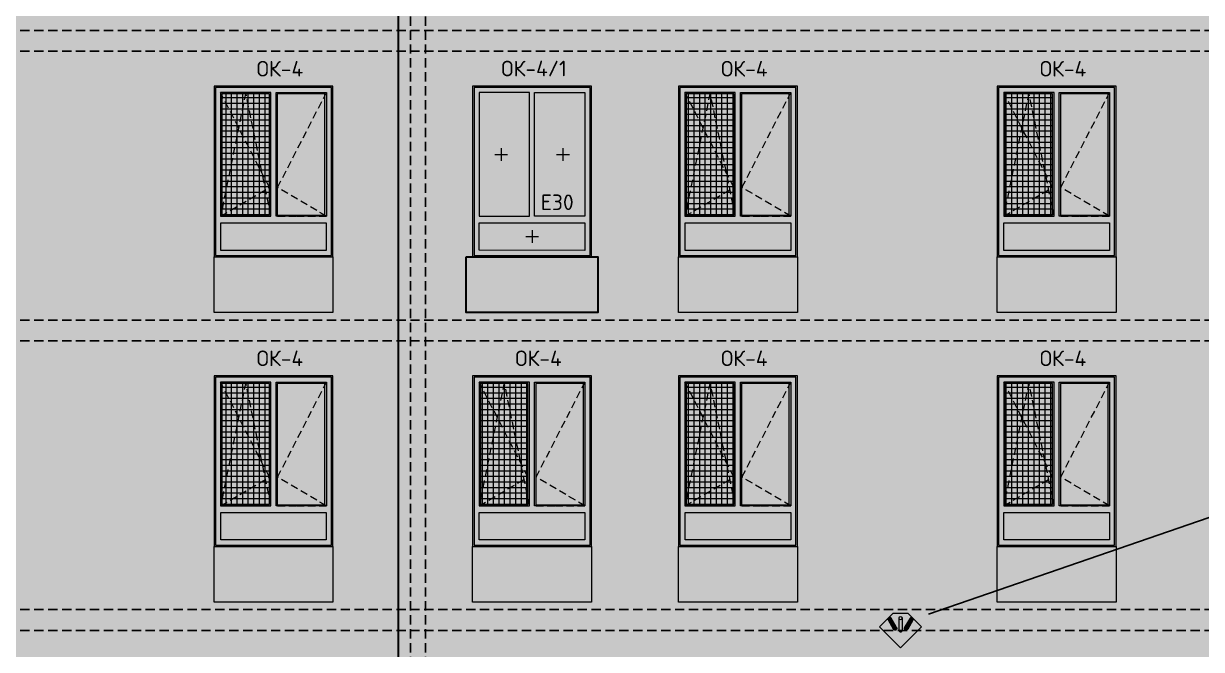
# Model space of a CAD drawing. Header units: millimetres. Extents: x -136099598 to 9192475, y 0 to 347021.
# Drawn here: x -299725 to -283872, y 291967 to 300397 of the extents above; entities that cross this region are included whole.
import ezdxf
from ezdxf import colors
from ezdxf.entities.mleader import LeaderData, LeaderLine
from ezdxf.math import Vec2, Vec3

# ---------------------------------------------------------------- set-up
doc = ezdxf.new("R2010")
doc.units = ezdxf.units.MM
doc.header["$MEASUREMENT"] = 0
doc.linetypes.add('01_base$0$DASHED2', pattern=[0.375, 0.25, -0.125])
doc.linetypes.add('ADSK_Штриховая_ш2 п1', pattern=[3, 2, -1])
doc.layers.get('0').update_dxf_attribs({"color": 250, "lineweight": 9})
doc.layers.get('Defpoints').update_dxf_attribs({"color": 8})
for name, color, linetype, lineweight, true_color in [('!_Окно_00_Штрих_Стекло', 7, 'Continuous', 0, 0x737373), ('RAL 000 80 00', 7, 'Continuous', 0, 0xb9b8b6), ('RAL 100 6030', 7, 'Continuous', 0, 0x989057), ('RAL 7016', 7, 'Continuous', 0, 0x383e42), ('RAL 90 10', 7, 'Continuous', 0, 0xf1ece1)]:
    doc.layers.add(name, color=color, linetype=linetype, lineweight=lineweight, true_color=true_color)
for name, color, linetype, lineweight in [('_0', 250, 'Continuous', 9), ('ОБОРУДОВАНИЕ', 253, 'Continuous', 5), ('Подвал', 250, 'ADSK_Штриховая_ш2 п1', 30), ('СТЕНЫ кирпич ЛИДЕР', 250, 'Continuous', 15)]:
    doc.layers.add(name, color=color, linetype=linetype, lineweight=lineweight)
for name, color, linetype in [('PDF _0', 7, 'Continuous'), ('PDF _PDF _0', 7, 'Continuous'), ('PDF _Текст', 7, 'Continuous')]:
    doc.layers.add(name, color=color, linetype=linetype)
doc.layers.add('АР-Выноски', color=5, linetype='Continuous', lineweight=5, plot=False)
doc.styles.add('ICOCPEUR', font='isocpeur.ttf')
doc.styles.add('ISOCPEUR', font='isocpeur.ttf', dxfattribs={"width": 0.7})
doc.styles.add('PDF ISOCPEUR', font='isocpeur.ttf')
doc.styles.add('Архитектурный', font='isocpeur.ttf', dxfattribs={"width": 0.7})
doc.dimstyles.new('R_100', dxfattribs={"dimtxt": 270, "dimasz": 120, "dimexe": 100, "dimexo": 100, "dimgap": 80, "dimtad": 1, "dimdec": 0, "dimrnd": 5, "dimzin": 0, "dimdsep": 46, "dimtxsty": 'ISOCPEUR', "dimblk": 'ARCHTICK', "dimcen": 100, "dimdle": 100, "dimclrd": 256, "dimclre": 256, "dimclrt": 256, "dimadec": 0, "dimazin": 0, "dimtfac": 2, "dimtdec": 0, "dimtofl": 0, "dimtmove": 1, "dimatfit": 3, "dimfxl": 1, "dimtvp": 3, "dimtfill": 1, "dimtolj": 1, "dimtzin": 0, "dimarcsym": 0})

# ---------------------------------------------------------------- blocks, each defined once
blk = doc.blocks.new('A$Cbb492947')
at = {"layer": '!_Окно_00_Штрих_Стекло'}
h = blk.add_hatch(color=256, dxfattribs=at)
h.dxf.hatch_style = 1
h.set_gradient(color1=(70, 92, 124), color2=(219, 225, 235), name='CURVED')
h.paths.add_polyline_path([(1492.596321599558, 89.00270338060545), (1492.596321599558, 2213.26939832367), (90.0008705163055, 2212.255993676427), (90.00087051630544, 87.98929873336238)])
at = {"layer": 'PDF _PDF _0', "lineweight": 0, "true_color": 0x636466}
h = blk.add_hatch(dxfattribs=at)
h.set_pattern_fill('ANSI37', color=251, scale=600, angle=135)
h.set_pattern_definition([(180, (0, 0), (-7.105427357601002e-15, -75), []), (270, (0, 0), (75, -1.4210854715202e-14), [])])
h.paths.add_polyline_path([(745.785901600495, 564.367503027077), (745.785901600495, 2196.819007847347), (105, 2195.805603200104), (105, 563.3540983798339)])
at = {"layer": 'RAL 7016'}
h = blk.add_hatch(color=256, dxfattribs=at)
h.dxf.hatch_style = 1
h.paths.add_polyline_path([(1601.510507199913, 2300.805603200104), (0, 2300.805603200104), (0, 0), (1601.510507199913, 0)])
h.paths.add_polyline_path([(851.810419999063, 2195.805603200105), (1492.596321599558, 2195.805603200105), (1492.596321599558, 564.367503027077), (851.810419999063, 563.3540983798339)], flags=16)
h.paths.add_polyline_path([(745.785901600495, 2195.805603200105), (745.785901600495, 564.367503027077), (105.0080364551634, 563.3540983798337), (104.9919635448366, 2195.87837618453)], flags=16)
h.paths.add_polyline_path([(1511.502587020813, 459.4483360000886), (1511.519297894976, 87.98922437573245), (90.01169981785807, 87.98929873336245), (89.98917069844737, 459.4483360000886)], flags=16)
at = {"layer": 'PDF _0', "linetype": 'ADSK_Штриховая_ш2 п1', "lineweight": 0, "ltscale": 50}
for points in [[(765.7859016004951, 552.2503896376193), (427.3500436004251, 2212.762696000049), (88.91418926464394, 548.4238148743752), (745.785901600495, 935.0000000000003), (88.91418560035527, 2212.762696000049)], [(855.7246055994183, 548.4238148743752), (1114.160463599488, 548.4238148743752), (1512.596317935269, 548.4238148743752), (855.7246055994183, 935.0000000000003), (1512.596321599558, 2212.762696000049)]]:
    blk.add_lwpolyline(points, dxfattribs=at)
at = {"layer": 'PDF _PDF _0', "lineweight": 0}
for points in [[(0, 0), (1601.510507199913, 0), (1601.510507199913, 2300.805603200104), (0, 2300.805603200104)], [(20, 20), (1581.510507199913, 20), (1581.510507199913, 2280.805603200104), (20, 2280.805603200104)], [(88.91418560035527, 548.4238148743752), (765.785901600495, 548.4238148743752), (765.785901600495, 2212.762696000049), (88.91418560035527, 2212.762696000049)], [(105, 563.3540983798339), (745.785901600495, 564.367503027077), (745.7859016004948, 2195.805603200105), (105, 2195.805603200104)], [(1512.596321599558, 548.4238148743752), (835.7246055994183, 548.4238148743752), (835.7246055994183, 2212.762696000049), (1512.596321599558, 2212.762696000049)], [(851.810419999063, 563.3540983798339), (1492.596321599558, 564.367503027077), (1492.596321599558, 2195.805603200105), (851.810419999063, 2195.805603200104)], [(1511.509636683608, 87.9892731999862), (90.00087051630544, 87.98929873336245), (90, 459.4483360000886), (1511.512248232524, 459.4483360000886)]]:
    blk.add_lwpolyline(points, close=True, dxfattribs=at)
at = {"layer": 'PDF _Текст', "lineweight": 0, "insert": (574, 2429), "char_height": 209.9930287715913, "attachment_point": 7, "style": 'PDF ISOCPEUR'}
blk.add_mtext('ОК-4', dxfattribs=at)
blk = doc.blocks.new('A$Cbac6e4b7')
at = {"layer": 'RAL 100 6030'}
h = blk.add_hatch(color=256, dxfattribs=at)
h.dxf.hatch_style = 1
h.paths.add_polyline_path([(1601.510507199913, 748.4301744298427), (0, 748.4301744000404), (0, 5.960464477539062e-08), (1601.510507199913, 8.940696716308594e-08)])
at = {"layer": 'СТЕНЫ кирпич ЛИДЕР', "ltscale": 100}
blk.add_lwpolyline([(0, 748.4301744000404), (1601.510507199913, 748.4301744000404), (1601.510507199913, 0), (0, 0)], close=True, dxfattribs=at)
blk = doc.blocks.new('A$C62938759')
at = {"layer": '!_Окно_00_Штрих_Стекло'}
h = blk.add_hatch(color=256, dxfattribs=at)
h.dxf.hatch_style = 1
h.set_gradient(color1=(70, 92, 124), color2=(219, 225, 235), name='CURVED')
h.paths.add_polyline_path([(-1094.904091397766, 512.982847109437), (-332.3163141452824, 512.9828471094369), (-333.7484366499702, -1151.356034016237), (-1094.904091397766, -1151.356034016237)])
h.paths.add_polyline_path([(498.7780446014367, 513.2361982712464), (-263.093671398703, 512.4761447858182), (-263.093671398703, -1151.356034016237), (498.7780446014367, -1151.609385178046)])
h.paths.add_polyline_path([(-1093.604697208851, -1239.326149490516), (497.9058099967184, -1241.33687629053), (497.4795209316177, -1610.784008779958), (-1094.030986273952, -1608.773281979944)])
at = {"layer": 'RAL 7016'}
h = blk.add_hatch(color=256, dxfattribs=at)
h.dxf.hatch_style = 1
h.paths.add_polyline_path([(502.692230201792, 601.0257543094922), (-1098.818276998121, 601.0257543094922), (-1098.818276998121, -1699.779848890612), (502.692230201792, -1699.779848890612)])
h.paths.add_polyline_path([(-262.2881804743956, 512.6568897600228), (414.5835355257441, 512.9828471094224), (412.9725536771293, -1151.356034016222), (-263.8991623230104, -1151.68199136568)], flags=16)
h.paths.add_polyline_path([(-333.0484483079636, 512.9828471094371), (-333.0163024872891, -1151.356034016237), (-1009.896054942597, -1151.356034016237), (-1009.912127852935, 512.9828471094368)], flags=16)
h.paths.add_polyline_path([(412.6705758909523, -1240.726290761185), (412.714763613489, -1610.174754231199), (-1008.795747879185, -1608.774347847476), (-1008.839935601721, -1239.325884377461)], flags=16)
at = {"layer": 'PDF _PDF _0', "lineweight": 0}
for p, q in [((-713.9682333976962, -232.9608395041206), (-713.9682333976962, -405.4123474026793)), ((117.8421866013668, -232.9608395041206), (117.8421866013668, -405.4123474026793)), ((-800.1939873469755, -319.1865934534), (-627.7424794484168, -319.1865934534)), ((31.6164326520875, -319.1865934534), (204.0679405506462, -319.1865934534)), ((-382.8447048203091, -1425.057437616812), (-210.3931969217504, -1425.057437616812)), ((-296.6189508710297, -1338.831683667533), (-296.6189508710297, -1511.283191566091))]:
    blk.add_line(p, q, dxfattribs=at)
for points in [[(-1098.818276998121, -1699.779848890612), (502.692230201792, -1699.779848890612), (502.692230201792, 601.0257543094922), (-1098.818276998121, 601.0257543094922)], [(-1078.818276998121, -1679.779848890612), (482.692230201792, -1679.779848890612), (482.692230201792, 581.0257543094922), (-1078.818276998121, 581.0257543094922)], [(-1009.904091397766, -1151.356034016237), (-333.0323753976263, -1151.356034016237), (-333.0323753976263, 512.982847109437), (-1009.904091397766, 512.982847109437)], [(413.7780446014367, -1151.356034016237), (-263.093671398703, -1151.356034016237), (-263.093671398703, 512.982847109437), (413.7780446014367, 512.982847109437)], [(412.6913596855011, -1611.790575690626), (-1008.81740648183, -1607.769122090598), (-1008.818276998121, -1240.331512890523), (412.6939712343737, -1240.331512890523)]]:
    blk.add_lwpolyline(points, close=True, dxfattribs=at)
at = {"layer": 'PDF _Текст', "lineweight": 0, "insert": (-712.6320505811818, 732), "char_height": 209.9930287715913, "attachment_point": 7, "style": 'PDF ISOCPEUR'}
blk.add_mtext('ОК-4/1', dxfattribs=at)
at = {"layer": 'PDF _Текст', "color": 1, "lineweight": 0, "insert": (-180.4391175319852, -1068.851499538328), "char_height": 209.9930287715913, "attachment_point": 7, "style": 'PDF ISOCPEUR'}
blk.add_mtext('E30', dxfattribs=at)
blk = doc.blocks.new('A$C68e30825')
at = {"layer": 'RAL 000 80 00', "ltscale": 100, "true_color": 0x939598, "transparency": 33554687}
h = blk.add_hatch(color=252, dxfattribs=at)
h.dxf.hatch_style = 1
h.paths.add_polyline_path([(282.8427124746377, 282.8427124746377), (102.8427124746377, 462.8427124746377), (-102.8427124746377, 462.8427124746377), (-282.8427124746377, 282.8427124746377), (0, 0)])
edge = h.paths.add_edge_path(flags=16)
edge.add_ellipse((-148.0913762925775, 386.2658078480163), major_axis=(21.65063509461142, 12.49999999999939), ratio=0.7071067811865591, start_angle=2.2737367544323206e-12, end_angle=179.9999999999994, ccw=False)
edge.add_line((-126.4407411979046, 398.7658078478999), (-58.40662379714195, 280.9272598616662))
edge.add_line((-58.40662379714195, 280.9272598616662), (-55.01579888758715, 273.800574447785))
edge.add_line((-55.01579888758715, 273.800574447785), (-52.88065734674456, 266.4044486036873))
edge.add_line((-52.88065734668635, 266.4044486036873), (-52.10826408688445, 259.1097549625556))
edge.add_line((-52.10826408694265, 259.1097549626138), (-52.73735013150144, 252.2822799236747))
edge.add_line((-52.73735013150144, 252.2822799236747), (-54.73637047928059, 246.2643815943738))
edge.add_line((-54.73637047928059, 246.2643815943156), (-58.00508590287063, 241.3578225254314))
edge.add_line((-58.00508590287063, 241.3578225254896), (-62.37958936201176, 237.8086380767636))
edge.add_line((-62.37958936201176, 237.8086380767636), (-67.64052498689853, 235.7947991765686))
edge.add_line((-67.64052498689853, 235.7947991765686), (-73.52408749749884, 235.4172881164122))
edge.add_line((-73.52408749749884, 235.4172881164122), (-79.73525050195167, 236.6950348771643))
edge.add_line((-79.73525050200988, 236.6950348771643), (-85.96256035170518, 239.5639679008746))
edge.add_line((-85.96256035170518, 239.5639679009328), (-91.8937537278398, 243.8802269061562))
edge.add_line((-91.8937537278398, 243.8802269061562), (-97.23141582799144, 249.4273766432889))
edge.add_line((-97.23141582799144, 249.4273766432889), (-101.7078939861967, 255.9272598614334))
edge.add_line((-101.7078939861967, 255.9272598613752), (-169.7420113872504, 373.7658078480745))
edge = h.paths.add_edge_path(flags=16)
edge.add_ellipse((0, 399.1400360398693), major_axis=(25, 0), ratio=0.7071067811865214, start_angle=0, end_angle=180, ccw=False)
edge.add_line((25, 399.1400360398111), (25, 248.0718012382276))
edge.add_line((25, 248.0718012382276), (24.37319780455437, 240.2044981702929))
edge.add_line((24.37319780455437, 240.2044981702347), (22.52422169758938, 232.7316945292405))
edge.add_line((22.52422169753117, 232.7316945292405), (19.54578706168104, 226.028107893304))
edge.add_line((19.54578706168104, 226.0281078933622), (15.58724504645215, 220.4298840882257))
edge.add_line((15.58724504645215, 220.4298840881675), (10.8470934779034, 216.2177414314938))
edge.add_line((10.84709347796161, 216.2177414314938), (5.563023348920979, 213.6028943444835))
edge.add_line((5.563023348920979, 213.6028943444835), (0, 212.7164621787379))
edge.add_line((0, 212.7164621787379), (-5.563023348920979, 213.6028943444835))
edge.add_line((-5.563023348920979, 213.6028943444835), (-10.84709347796161, 216.2177414314938))
edge.add_line((-10.84709347796161, 216.2177414314938), (-15.58724504651036, 220.4298840881675))
edge.add_line((-15.58724504645215, 220.4298840881675), (-19.54578706168104, 226.028107893304))
edge.add_line((-19.54578706168104, 226.0281078933622), (-22.52422169753117, 232.7316945292987))
edge.add_line((-22.52422169758938, 232.7316945292405), (-24.37319780455437, 240.2044981702347))
edge.add_line((-24.37319780455437, 240.2044981702347), (-25, 248.0718012378784))
edge.add_line((-25, 248.0718012378784), (-25, 399.1400360399857))
edge = h.paths.add_edge_path(flags=16)
edge.add_line((52.10826408694265, 259.1097549626138), (52.88065734674456, 266.4044486037455))
edge.add_line((52.88065734674456, 266.4044486036873), (55.01579888758715, 273.800574447785))
edge.add_line((55.01579888758715, 273.800574447785), (58.40662379702553, 280.9272598613752))
edge.add_line((58.40662379702553, 280.9272598614334), (126.440741198021, 398.7658078480745))
edge.add_ellipse((148.0913762925775, 386.2658078480163), major_axis=(-21.65063509461369, 12.4999999999986), ratio=0.7071067811865147, start_angle=179.9999999999945, end_angle=359.9999999999886, ccw=False)
edge.add_line((169.7420113871922, 373.7658078479581), (101.7078939863713, 255.927259861608))
edge.add_line((101.7078939863713, 255.927259861608), (97.23141582799144, 249.4273766432307))
edge.add_line((97.23141582799144, 249.4273766432889), (91.8937537278398, 243.8802269061562))
edge.add_line((91.8937537278398, 243.8802269061562), (85.96256035170518, 239.5639679009328))
edge.add_line((85.96256035170518, 239.5639679009328), (79.73525050200988, 236.6950348772225))
edge.add_line((79.73525050200988, 236.6950348771643), (73.52408749755705, 235.4172881164122))
edge.add_line((73.52408749749884, 235.4172881164122), (67.64052498689853, 235.7947991765686))
edge.add_line((67.64052498689853, 235.7947991765686), (62.37958936201176, 237.8086380767636))
edge.add_line((62.37958936201176, 237.8086380767636), (58.00508590287063, 241.3578225254896))
edge.add_line((58.00508590292884, 241.3578225254896), (54.7363704793388, 246.2643815943738))
edge.add_line((54.73637047928059, 246.2643815943156), (52.73735013150144, 252.2822799236164))
edge.add_line((52.73735013150144, 252.2822799236747), (52.10826408694265, 259.1097549626138))
h = blk.add_hatch(color=252, dxfattribs=at)
h.dxf.hatch_style = 1
edge = h.paths.add_edge_path()
edge.add_ellipse((-148.0913762925775, 386.2658078480163), major_axis=(21.6506350946126, 12.50000000000053), ratio=0.707106781186478, start_angle=179.999999999998, end_angle=360.00000000000097, ccw=False)
edge.add_line((-169.742011387134, 373.7658078478999), (-101.7078939861967, 255.9272598613752))
edge.add_line((-101.7078939861967, 255.9272598613752), (-97.23141582799144, 249.4273766432307))
edge.add_line((-97.23141582799144, 249.4273766432889), (-91.8937537278398, 243.8802269061562))
edge.add_line((-91.8937537278398, 243.8802269061562), (-85.96256035170518, 239.5639679009328))
edge.add_line((-85.96256035170518, 239.5639679009328), (-79.73525050200988, 236.6950348772225))
edge.add_line((-79.73525050200988, 236.6950348771643), (-73.52408749755705, 235.4172881164122))
edge.add_line((-73.52408749749884, 235.4172881164122), (-67.64052498689853, 235.7947991765686))
edge.add_line((-67.64052498689853, 235.7947991765686), (-62.37958936201176, 237.8086380767636))
edge.add_line((-62.37958936201176, 237.8086380767636), (-58.00508590287063, 241.3578225254896))
edge.add_line((-58.00508590287063, 241.3578225254896), (-54.73637047928059, 246.2643815943738))
edge.add_line((-54.73637047928059, 246.2643815943156), (-52.73735013150144, 252.2822799236164))
edge.add_line((-52.73735013150144, 252.2822799236747), (-52.10826408694265, 259.1097549626138))
edge.add_line((-52.10826408694265, 259.1097549626138), (-52.88065734674456, 266.4044486037455))
edge.add_line((-52.88065734668635, 266.4044486036873), (-55.01579888752894, 273.800574447785))
edge.add_line((-55.01579888758715, 273.800574447785), (-58.40662379714195, 280.9272598616662))
edge.add_line((-58.40662379714195, 280.9272598616662), (-126.440741198021, 398.7658078480745))
edge = h.paths.add_edge_path()
edge.add_ellipse((-148.0913762925775, 386.2658078480163), major_axis=(21.6506350946126, 12.50000000000053), ratio=0.707106781186478, start_angle=179.999999999998, end_angle=360.000000000001)
edge.add_ellipse((-148.0913762925775, 386.2658078480163), major_axis=(21.65063509461142, 12.49999999999939), ratio=0.7071067811865591, start_angle=2.308725004959152e-12, end_angle=179.9999999999993)
h = blk.add_hatch(color=252, dxfattribs=at)
h.dxf.hatch_style = 1
edge = h.paths.add_edge_path()
edge.add_ellipse((0, 399.1400360398693), major_axis=(25.00000000000182, 0), ratio=0.7071067811865064, start_angle=180, end_angle=360, ccw=False)
edge.add_line((-25, 399.1400360397529), (-25, 248.0718012378784))
edge.add_line((-25, 248.0718012378784), (-24.37319780455437, 240.2044981702347))
edge.add_line((-24.37319780455437, 240.2044981702347), (-22.52422169758938, 232.7316945292405))
edge.add_line((-22.52422169758938, 232.7316945292405), (-19.54578706173925, 226.028107893304))
edge.add_line((-19.54578706168104, 226.0281078933622), (-15.58724504645215, 220.4298840882257))
edge.add_line((-15.58724504645215, 220.4298840881675), (-10.8470934779034, 216.2177414314938))
edge.add_line((-10.84709347796161, 216.2177414314938), (-5.563023348920979, 213.6028943444835))
edge.add_line((-5.563023348920979, 213.6028943444835), (0, 212.7164621787379))
edge.add_line((0, 212.7164621787379), (5.563023348920979, 213.6028943444835))
edge.add_line((5.563023348920979, 213.6028943444835), (10.84709347796161, 216.2177414314938))
edge.add_line((10.84709347796161, 216.2177414314938), (15.58724504651036, 220.4298840881675))
edge.add_line((15.58724504645215, 220.4298840881675), (19.54578706168104, 226.028107893304))
edge.add_line((19.54578706168104, 226.0281078933622), (22.52422169753117, 232.7316945292987))
edge.add_line((22.52422169753117, 232.7316945292405), (24.37319780449616, 240.2044981702347))
edge.add_line((24.37319780455437, 240.2044981702347), (25, 248.0718012381694))
edge.add_line((25, 248.0718012382276), (25, 399.1400360399857))
edge = h.paths.add_edge_path()
edge.add_ellipse((0, 399.1400360398693), major_axis=(25, 0), ratio=0.7071067811865214, start_angle=0, end_angle=180)
edge.add_ellipse((0, 399.1400360398693), major_axis=(25.00000000000182, 0), ratio=0.7071067811865064, start_angle=180, end_angle=360)
h = blk.add_hatch(color=252, dxfattribs=at)
h.dxf.hatch_style = 1
edge = h.paths.add_edge_path()
edge.add_ellipse((148.0913762925775, 386.2658078480163), major_axis=(-21.65063509460915, 12.50000000000017), ratio=0.7071067811866039, start_angle=6.821210263296962e-13, end_angle=180.0000000000063, ccw=False)
edge.add_line((126.4407411979628, 398.7658078479581), (58.40662379702553, 280.9272598614334))
edge.add_line((58.40662379702553, 280.9272598614334), (55.01579888758715, 273.8005744478432))
edge.add_line((55.01579888758715, 273.800574447785), (52.88065734674456, 266.4044486036873))
edge.add_line((52.88065734674456, 266.4044486036873), (52.10826408694265, 259.1097549625556))
edge.add_line((52.10826408694265, 259.1097549626138), (52.73735013150144, 252.2822799236747))
edge.add_line((52.73735013150144, 252.2822799236747), (54.73637047928059, 246.2643815943738))
edge.add_line((54.73637047928059, 246.2643815943156), (58.00508590287063, 241.3578225254314))
edge.add_line((58.00508590292884, 241.3578225254896), (62.37958936206996, 237.8086380767636))
edge.add_line((62.37958936201176, 237.8086380767636), (67.64052498689853, 235.7947991765686))
edge.add_line((67.64052498689853, 235.7947991765686), (73.52408749749884, 235.4172881164122))
edge.add_line((73.52408749749884, 235.4172881164122), (79.73525050195167, 236.6950348771643))
edge.add_line((79.73525050200988, 236.6950348771643), (85.96256035170518, 239.5639679008746))
edge.add_line((85.96256035170518, 239.5639679009328), (91.8937537278398, 243.8802269061562))
edge.add_line((91.8937537278398, 243.8802269061562), (97.23141582799144, 249.4273766432889))
edge.add_line((97.23141582799144, 249.4273766432889), (101.7078939863713, 255.9272598616662))
edge.add_line((101.7078939863713, 255.927259861608), (169.7420113872504, 373.7658078480745))
edge = h.paths.add_edge_path()
edge.add_ellipse((148.0913762925775, 386.2658078480163), major_axis=(-21.65063509461369, 12.4999999999986), ratio=0.7071067811865147, start_angle=179.9999999999945, end_angle=359.9999999999886)
edge.add_ellipse((148.0913762925775, 386.2658078480163), major_axis=(-21.65063509460915, 12.50000000000017), ratio=0.7071067811866039, start_angle=7.378886860995359e-13, end_angle=180.0000000000063)
at = {"layer": 'ОБОРУДОВАНИЕ', "color": 0}
for p, q in [((-102.8427124746377, 462.8427124746377), (-282.8427124746377, 282.8427124746377)), ((-169.7420113871922, 373.7658078480163), (-101.7078939863131, 255.9272598615498)), ((-58.40662379708374, 280.9272598615498), (-126.4407411979628, 398.7658078480163)), ((102.8427124746377, 462.8427124746377), (-102.8427124746377, 462.8427124746377)), ((-25, 399.1400360398693), (-25, 248.0718012381112)), ((25, 248.0718012381112), (25, 399.1400360398693)), ((126.440741198021, 398.7658078480163), (58.40662379708374, 280.9272598615498)), ((101.7078939863131, 255.9272598615498), (169.7420113872504, 373.7658078480163)), ((282.8427124746377, 282.8427124746377), (102.8427124746377, 462.8427124746377)), ((-282.8427124746377, 282.8427124746377), (0, 0)), ((0, 0), (282.8427124746377, 282.8427124746377))]:
    blk.add_line(p, q, dxfattribs=at)
at = {"layer": 'ОБОРУДОВАНИЕ', "color": 0, "flags": 128}
for points in [[(-58.40662379708374, 280.9272598615498), (-55.01579888758715, 273.800574447785), (-52.88065734668635, 266.4044486036873), (-52.10826408694265, 259.1097549626138), (-52.73735013150144, 252.2822799236747), (-54.73637047928059, 246.2643815943156), (-58.00508590287063, 241.3578225254896), (-62.37958936201176, 237.8086380767636), (-67.64052498689853, 235.7947991765686), (-73.52408749749884, 235.4172881164122), (-79.73525050200988, 236.6950348771643), (-85.96256035170518, 239.5639679009328), (-91.8937537278398, 243.8802269061562), (-97.23141582799144, 249.4273766432889), (-101.7078939863131, 255.9272598615498)], [(-25, 248.0718012381112), (-24.37319780455437, 240.2044981702347), (-22.52422169758938, 232.7316945292405), (-19.54578706168104, 226.0281078933622), (-15.58724504645215, 220.4298840881675), (-10.84709347796161, 216.2177414314938), (-5.563023348920979, 213.6028943444835), (0, 212.7164621787379), (5.563023348920979, 213.6028943444835), (10.84709347796161, 216.2177414314938), (15.58724504645215, 220.4298840881675), (19.54578706168104, 226.0281078933622), (22.52422169753117, 232.7316945292405), (24.37319780455437, 240.2044981702347), (25, 248.0718012381112)], [(101.7078939863131, 255.9272598615498), (97.23141582799144, 249.4273766432889), (91.8937537278398, 243.8802269061562), (85.96256035170518, 239.5639679009328), (79.73525050200988, 236.6950348771643), (73.52408749749884, 235.4172881164122), (67.64052498689853, 235.7947991765686), (62.37958936201176, 237.8086380767636), (58.00508590292884, 241.3578225254896), (54.73637047928059, 246.2643815943156), (52.73735013150144, 252.2822799236747), (52.10826408694265, 259.1097549626138), (52.88065734674456, 266.4044486036873), (55.01579888758715, 273.800574447785), (58.40662379708374, 280.9272598615498)]]:
    blk.add_lwpolyline(points, dxfattribs=at)
at = {"layer": 'ОБОРУДОВАНИЕ', "color": 0}
for centre, major_axis, ratio, start_param, end_param in [((-148.0913762925775, 386.2658078480163), (21.65063509461142, 12.49999999999939), 0.7071067811865591, 4.029485285965961e-14, 3.141592653589782), ((-148.0913762925775, 386.2658078480163), (21.65063509461257, 12.50000000000052), 0.7071067811864782, 3.141592653589759, 6.283185307179603), ((0, 399.1400360398693), (25, 0), 0.7071067811865214, 0, 3.141592653589793), ((0, 399.1400360398693), (25.00000000000182, 0), 0.7071067811865064, 3.141592653589793, 6.283185307179586), ((148.0913762925775, 386.2658078480163), (-21.65063509460915, 12.50000000000017), 0.7071067811866039, 1.287858708565182e-14, 3.141592653589902), ((148.0913762925775, 386.2658078480163), (-21.65063509461369, 12.4999999999986), 0.7071067811865147, 3.141592653589697, 6.283185307179387)]:
    blk.add_ellipse(centre, major_axis=major_axis, ratio=ratio, start_param=start_param, end_param=end_param, dxfattribs=at)
blk = doc.blocks.new('_ArchTick')
at = {"color": 0, "linetype": 'ByBlock', "const_width": 0.15}
blk.add_lwpolyline([(-0.5, -0.5), (0.5, 0.5)], dxfattribs=at)
blk = doc.blocks.new('*D543')
at = {"lineweight": -2, "ltscale": 100, "transparency": 16777216}
for p, q in [((-322915.9611550377, 321716.8480520577), (-323994.7537746767, 321716.8480520577)), ((-323919.7537746767, 321791.8480520577), (-323919.7537746767, 318191.9133436784)), ((-322915.9611550377, 318266.9133436784), (-323994.7537746767, 318266.9133436784))]:
    blk.add_line(p, q, dxfattribs=at)
at = {"layer": '_0', "lineweight": -2, "ltscale": 150, "transparency": 16777216}
for p, q in [((-73299.4064356127, 163309.0478617445), (-73299.4064356127, 161910.8352908959)), ((-73984.0235998849, 163209.0478617445), (-73199.4064356127, 163209.0478617445)), ((-74201.64648472087, 162010.8352908959), (-73199.4064356127, 162010.8352908959))]:
    blk.add_line(p, q, dxfattribs=at)
at = {"layer": 'Defpoints', "color": 0, "ltscale": 100, "transparency": 16777216}
for p in [(-322915.9611550377, 321716.8480520577), (-323919.7537746767, 318266.9133436784), (-322915.9611550377, 318266.9133436784)]:
    blk.add_point(p, dxfattribs=at)
at = {"layer": 'Defpoints', "color": 0, "ltscale": 150, "transparency": 16777216}
for p in [(-74084.0235998849, 163209.0478617445), (-74301.64648472087, 162010.8352908959), (-73299.4064356127, 162010.8352908959)]:
    blk.add_point(p, dxfattribs=at)
at = {"lineweight": -2, "ltscale": 100, "transparency": 16777216, "xscale": 75, "yscale": 75, "zscale": 75}
for p, rotation in [((-323919.7537746767, 321716.8480520577), 90), ((-323919.7537746767, 318266.9133436784), 270)]:
    blk.add_blockref('_ArchTick', p, dxfattribs=dict(at, rotation=rotation))
at = {"layer": '_0', "lineweight": -2, "ltscale": 150, "transparency": 16777216, "xscale": 120, "yscale": 120, "zscale": 120}
for p, rotation in [((-73299.4064356127, 163209.0478617445), 90), ((-73299.4064356127, 162010.8352908959), 270)]:
    blk.add_blockref('_ArchTick', p, dxfattribs=dict(at, rotation=rotation))
at = {"ltscale": 100, "transparency": 16777216, "insert": (-324034.7537746947, 320066.8806978679), "char_height": 150, "attachment_point": 5, "rotation": 90, "style": 'Архитектурный', "bg_fill": 3, "box_fill_scale": 1.25, "bg_fill_color": 256, "bg_fill_true_color": 13158600, "bg_fill_transparency": 0}
blk.add_mtext('\\A1;3450', dxfattribs=at)
at = {"layer": '_0', "ltscale": 150, "transparency": 16777216, "insert": (-73514.40643561265, 162609.9415763202), "char_height": 270, "attachment_point": 5, "rotation": 90, "style": 'ISOCPEUR', "bg_fill": 3, "box_fill_scale": 1.25, "bg_fill_color": 256, "bg_fill_true_color": 13158600, "bg_fill_transparency": 0}
blk.add_mtext('\\A1;1200', dxfattribs=at)
blk = doc.blocks.new('*D544')
at = {"lineweight": -2, "ltscale": 100, "transparency": 16777216}
for p, q in [((-311801.2693874075, 318267.0037864238), (-311801.2693874075, 317656.18313153)), ((-312701.6101674569, 317954.8275467103), (-312701.6101674569, 317656.18313153)), ((-312776.6101674569, 317731.18313153), (-311726.2693874075, 317731.18313153))]:
    blk.add_line(p, q, dxfattribs=at)
at = {"layer": '_0', "lineweight": -2, "ltscale": 150, "transparency": 16777216}
for p, q in [((-76485.36841312525, 160910.8303668521), (-76485.36841312525, 159812.7396127203)), ((-76419.6081123042, 160810.8303668521), (-76585.36841312525, 160810.8303668521)), ((-76419.74874380998, 159912.7396127203), (-76585.36841312525, 159912.7396127203))]:
    blk.add_line(p, q, dxfattribs=at)
at = {"layer": 'Defpoints', "color": 0, "ltscale": 100, "transparency": 16777216}
for p in [(-311801.2693874075, 318267.0037864238), (-312701.6101674569, 317954.8275467103), (-311801.2693874075, 317731.18313153)]:
    blk.add_point(p, dxfattribs=at)
at = {"layer": 'Defpoints', "color": 0, "ltscale": 150, "transparency": 16777216}
for p in [(-76319.6081123042, 160810.8303668521, -1.383747991065071), (-76485.36841312525, 159912.7396127203), (-76319.74874380998, 159912.7396127203, -0.3259029451725155)]:
    blk.add_point(p, dxfattribs=at)
at = {"lineweight": -2, "ltscale": 100, "transparency": 16777216, "xscale": 75, "yscale": 75, "zscale": 75, "rotation": 180}
blk.add_blockref('_ArchTick', (-312701.6101674569, 317731.18313153), dxfattribs=at)
at = {"lineweight": -2, "ltscale": 100, "transparency": 16777216, "xscale": 75, "yscale": 75, "zscale": 75}
blk.add_blockref('_ArchTick', (-311801.2693874075, 317731.18313153), dxfattribs=at)
at = {"layer": '_0', "lineweight": -2, "ltscale": 150, "transparency": 16777216, "xscale": 120, "yscale": 120, "zscale": 120}
for p, rotation in [((-76485.36841312525, 160810.8303668521), 90), ((-76485.36841312525, 159912.7396127203), 270)]:
    blk.add_blockref('_ArchTick', p, dxfattribs=dict(at, rotation=rotation))
at = {"ltscale": 100, "transparency": 16777216, "insert": (-312251.4397774322, 317846.18313153), "char_height": 150, "attachment_point": 5, "style": 'Архитектурный', "bg_fill": 3, "box_fill_scale": 1.25, "bg_fill_color": 256, "bg_fill_true_color": 13158600, "bg_fill_transparency": 0}
blk.add_mtext('\\A1;900', dxfattribs=at)
at = {"layer": '_0', "ltscale": 150, "transparency": 16777216, "insert": (-76700.3684131252, 160361.7849897862), "char_height": 270, "attachment_point": 5, "rotation": 90, "style": 'ISOCPEUR', "bg_fill": 3, "box_fill_scale": 1.25, "bg_fill_color": 256, "bg_fill_true_color": 13158600, "bg_fill_transparency": 0}
blk.add_mtext('\\A1;900', dxfattribs=at)

msp = doc.modelspace()

# ---------------------------------------------------------------- hatches: boundary and pattern name
at = {"layer": 'RAL 000 80 00'}
h = msp.add_hatch(color=256, dxfattribs=at)
h.dxf.hatch_style = 1
h.paths.add_polyline_path([(-294676.9796542653, 308453.573770369), (-302557.0000000806, 308453.5733235004), (-302554.1465634843, 288806.7854837413), (-294677.0614669974, 288806.785483741)])
at = {"layer": 'RAL 100 6030'}
h = msp.add_hatch(color=256, dxfattribs=at)
h.dxf.hatch_style = 1
h.paths.add_polyline_path([(-291995.472211452, 297253.5518879627), (-293766.9827186519, 297253.5518879329), (-293766.9827186519, 296505.1217135925), (-291995.472211452, 296505.1217136223)])
at = {"layer": 'RAL 90 10', "ltscale": 100, "transparency": 33554687}
h = msp.add_hatch(color=256, dxfattribs=at)
h.dxf.hatch_style = 1
h.paths.add_polyline_path([(-281257.0000145435, 308453.573542999), (-294676.9999999993, 308453.5735429989), (-294677.0022807167, 288553.573542999), (-286718.5, 288553.5518880134), (-281257.0016793437, 288553.5518880134)])

# ---------------------------------------------------------------- linework, layer by layer
at = {"layer": 'Defpoints', "color": 2, "linetype": '01_base$0$DASHED2', "ltscale": 500}
for p, q in [((-294516.9999999997, 288553.5518880132), (-294516.9999999999, 308453.573542999)), ((-294316.9999999997, 288553.5518880132), (-294316.9999999995, 308453.573542999)), ((-349831.9999999997, 300303.5518880132), (-281616.9999999998, 300303.5518880132)), ((-349831.9999999997, 300023.5518880123), (-281616.9999999998, 300023.5518880122)), ((-349831.9999999998, 296403.5518880138), (-281616.9999999999, 296403.5518880138)), ((-349831.9999999998, 296123.5518880129), (-281616.9999999999, 296123.5518880129)), ((-349831.9999999999, 292503.5518880138), (-281617, 292503.5518880138)), ((-349831.9999999999, 292223.5518880129), (-281617, 292223.5518880129))]:
    msp.add_line(p, q, dxfattribs=at)
at = {"layer": 'СТЕНЫ кирпич ЛИДЕР', "lineweight": 30, "ltscale": 100}
msp.add_line((-294676.9999999997, 287771.4040129483), (-294676.9999999993, 308453.573542999), dxfattribs=at)
msp.add_lwpolyline([(-293766.9827186519, 297253.5518879925), (-291995.472211452, 297253.5518879925), (-291995.472211452, 296505.1217135925), (-293766.9827186519, 296505.1217135925)], close=True, dxfattribs=at)

# ---------------------------------------------------------------- block references
at = {"ltscale": 150}
for name, p in [('A$C62938759', (-292583.1644416538, 298953.3317368831)), ('A$C68e30825', (-287920.8677074756, 291990.7091755392))]:
    msp.add_blockref(name, p, dxfattribs=at)
at = {"layer": 'Подвал', "ltscale": 150}
for name, p in [('A$Cbb492947', (-297161.9827186518, 297253.5518879925)), ('A$Cbb492947', (-290911.9827186518, 297253.5518879925)), ('A$Cbb492947', (-286621.982718652, 297253.5518880138)), ('A$Cbac6e4b7', (-297161.9827186518, 296505.1217135925)), ('A$Cbac6e4b7', (-290911.9827186518, 296505.1217135925)), ('A$Cbac6e4b7', (-286621.982718652, 296505.1217136138)), ('A$Cbb492947', (-297161.9827186518, 293353.5518879925)), ('A$Cbb492947', (-293681.9827186519, 293353.5518879925)), ('A$Cbb492947', (-290911.9827186519, 293353.5518879925)), ('A$Cbb492947', (-286621.982718652, 293353.5518880138)), ('A$Cbac6e4b7', (-297161.9827186518, 292605.1217135925)), ('A$Cbac6e4b7', (-293681.9827186518, 292605.1217135925)), ('A$Cbac6e4b7', (-290911.9827186518, 292605.1217135925)), ('A$Cbac6e4b7', (-286621.982718652, 292605.1217136138))]:
    msp.add_blockref(name, p, dxfattribs=at)

# ---------------------------------------------------------------- leaders
at = {"layer": 'АР-Выноски'}
ml = msp.add_multileader_mtext('Standard', dxfattribs=at)
ml.set_content('\\A1;{\\W0.8;Установка трехгнездного флагодержателя}', color=256, style='ICOCPEUR')
ml.set_leader_properties()
ml.build(insert=Vec2(0, 0))
ml.multileader.update_dxf_attribs({"text_left_attachment_type": 6, "text_right_attachment_type": 6, "dogleg_length": 100, "arrow_head_size": 250})
ctx = ml.context
ctx.base_point, ctx.char_height, ctx.arrow_head_size, ctx.landing_gap_size, ctx.plane_origin = Vec3(-279197.2480309407, 295284.3400573579), 250, 250, 25, Vec3(-299473.206197008, 301175.1030967484)
ctx.left_attachment, ctx.right_attachment = 6, 6
notes = []
notes.append((ctx, [(1, (1, 1, 0), (-279297.2480309407, 295284.3400573579), (1, 0), 100, [(0, [(-287781.6151659478, 292361.6656724948)], 0, [])])]))
ctx.mtext.insert, ctx.mtext.width, ctx.mtext.defined_height, ctx.mtext.flow_direction = Vec3(-279172.2480309407, 295609.3400573579), 3339.577594089322, 7505.978321524337, 5
for ctx, leaders in notes:
    for number, flags, end, landing, length, lines in leaders:
        leader = LeaderData()
        leader.index, (leader.has_last_leader_line, leader.has_dogleg_vector, leader.attachment_direction) = number, flags
        leader.last_leader_point, leader.dogleg_vector, leader.dogleg_length = Vec3(end), Vec3(landing), length
        for number, points, colour, breaks in lines:
            line = LeaderLine()
            line.index, line.vertices, line.color, line.breaks = number, Vec3.list(points), colors.encode_raw_color(colour), breaks
            leader.lines.append(line)
        ctx.leaders.append(leader)

# ---------------------------------------------------------------- next in the draw order: dimensions: what is measured, and where the dimension line sits
at = {"layer": '_0', "ltscale": 150}
dim = msp.add_linear_dim(base=(-73299.4064356127, 162010.8352908959), p1=(-74084.02359988487, 163209.0478617444), p2=(-74301.64648472084, 162010.8352908958), angle=90, dimstyle='R_100', override={"dimpost": '\\X'}, dxfattribs=at)
dim.commit()
dim.dimension.update_dxf_attribs({"geometry": '*D543', "text_midpoint": (-73514.40643561265, 162609.9415763202)})

# ---------------------------------------------------------------- next in the draw order: dimensions: what is measured, and where the dimension line sits
dim = msp.add_linear_dim(base=(-76485.36841312525, 159912.7396127203), p1=(-76319.60811230417, 160810.8303668521, -1.383747991065071), p2=(-76319.74874380995, 159912.7396127202, -0.3259029451725155), angle=90, dimstyle='R_100', override={"dimpost": '\\X'}, dxfattribs=at)
dim.commit()
dim.dimension.update_dxf_attribs({"geometry": '*D544', "text_midpoint": (-76700.3684131252, 160361.7849897862)})

doc.saveas('drawing.dxf')
